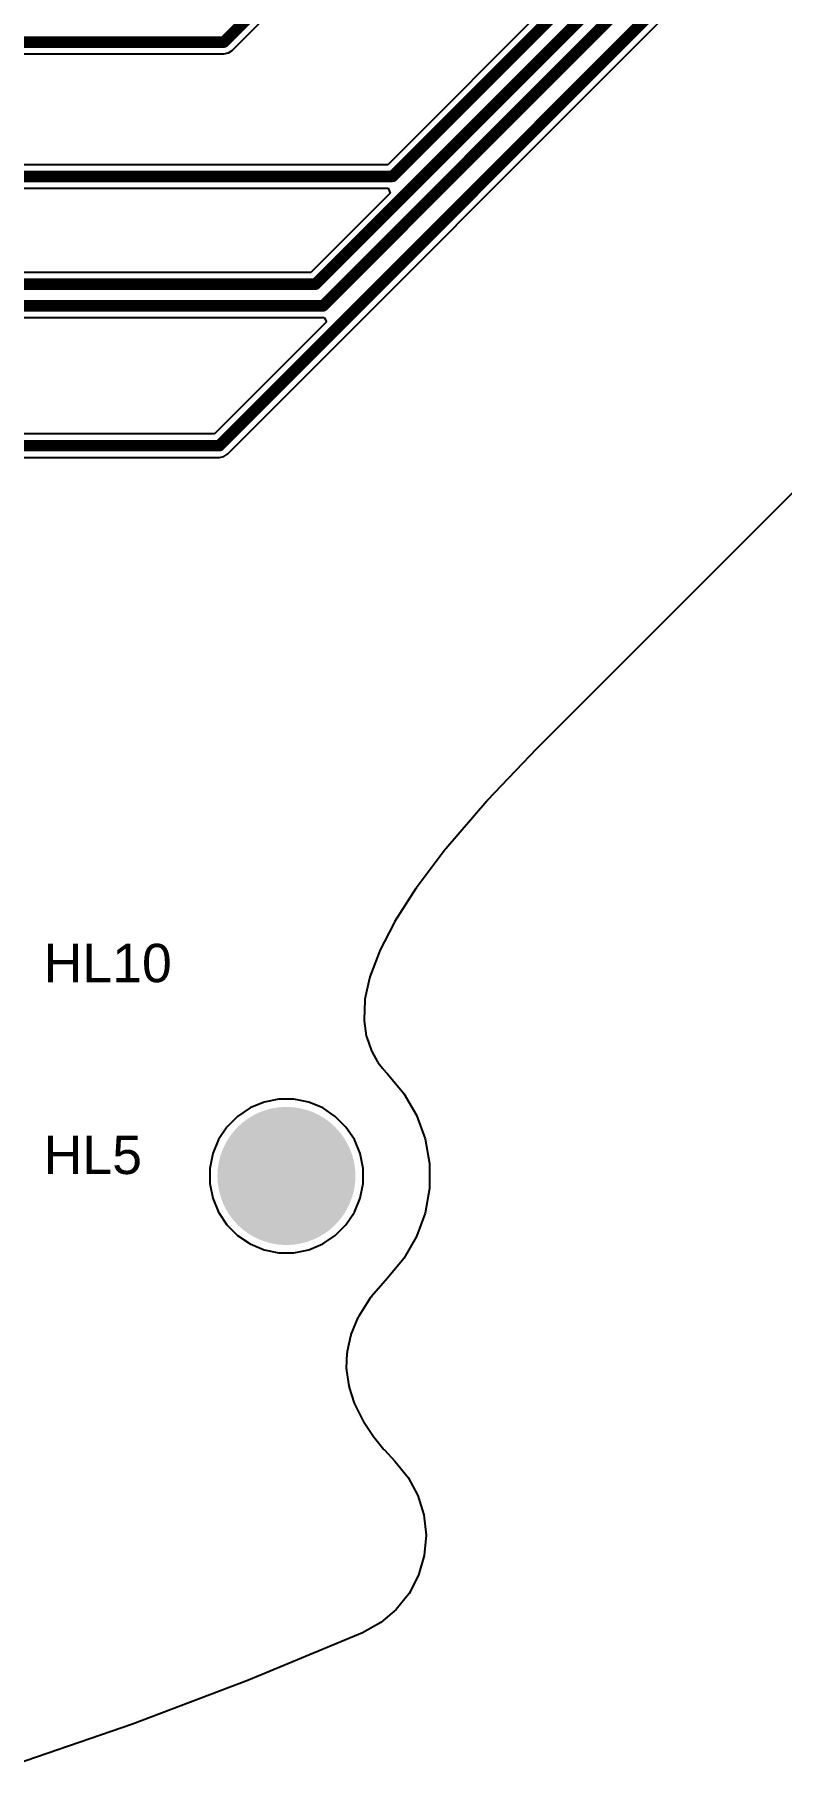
# Model space of a CAD drawing. Header units: millimetres. Extents: x 100 to 300, y 101 to 245.
# Drawn here: x 231.26 to 250.74, y 105.11 to 150.2 of the extents above; entities that cross this region are included whole.
import ezdxf

# ---------------------------------------------------------------- set-up
doc = ezdxf.new("R2010")
doc.units = ezdxf.units.MM
for name, color, linetype in [('BottomSolder', 6, 'Continuous'), ('MultiLayer', 9, 'Continuous'), ('PadHoleLayer', 156, 'Continuous'), ('TopLayer', 1, 'Continuous'), ('TopOverlay', 2, 'Continuous'), ('TopSolder', 216, 'Continuous')]:
    doc.layers.add(name, color=color, linetype=linetype)
doc.styles.add('Arial', font='', dxfattribs={"height": 0.2})
doc.styles.get('Arial').set_extended_font_data('Arial')

msp = doc.modelspace()

# ---------------------------------------------------------------- hatches: boundary and pattern name
at = {"layer": 'BottomSolder'}
h = msp.add_hatch(color=6, dxfattribs=at)
edge = h.paths.add_edge_path()
edge.add_arc((237.83, 120.45), 1.8, 0, 360)
at = {"layer": 'MultiLayer'}
h = msp.add_hatch(color=9, dxfattribs=at)
edge = h.paths.add_edge_path()
edge.add_arc((237.83, 120.45), 1.75, 0, 360)
at = {"layer": 'PadHoleLayer'}
h = msp.add_hatch(color=156, dxfattribs=at)
edge = h.paths.add_edge_path()
edge.add_arc((237.83, 120.45), 1.75, 0, 360)
at = {"layer": 'TopLayer'}
h = msp.add_hatch(color=1, dxfattribs=at)
edge = h.paths.add_edge_path()
edge.add_arc((237.83, 120.45), 1.75, 0, 360)
at = {"layer": 'TopSolder'}
h = msp.add_hatch(color=216, dxfattribs=at)
edge = h.paths.add_edge_path()
edge.add_arc((237.83, 120.45), 1.8, 0, 360)

# ---------------------------------------------------------------- linework, layer by layer
at = {"layer": 'TopLayer'}
for p, q in [((284.294, 190.627), (240.473, 146.806)), ((236.416, 149.784), (242.916, 156.284)), ((268.409, 155.632), (244.367, 131.591)), ((236.3, 139.268), (249.683, 152.65)), ((209.476, 149.694), (236.2, 149.694)), ((236.2, 149.694), (236.317, 149.717)), ((236.2, 149.694), (236.2, 149.694)), ((236.317, 149.717), (236.416, 149.784)), ((240.473, 146.806), (210.295, 146.806)), ((210.06, 146.194), (240.482, 146.194)), ((240.535, 146.067), (238.464, 143.997)), ((240.482, 146.194), (240.535, 146.067)), ((238.464, 143.997), (210.521, 143.997)), ((210.554, 142.819), (238.785, 142.819)), ((238.875, 142.708), (235.957, 139.79)), ((238.785, 142.819), (238.813, 142.825)), ((238.785, 142.819), (238.785, 142.819)), ((238.813, 142.825), (238.875, 142.708)), ((235.957, 139.79), (212.094, 139.79)), ((212.094, 139.178), (236.084, 139.178)), ((236.084, 139.178), (236.201, 139.201)), ((236.084, 139.178), (236.084, 139.178)), ((236.201, 139.201), (236.3, 139.268)), ((244.364, 131.587), (243.067, 130.232)), ((244.366, 131.588), (244.364, 131.587)), ((244.367, 131.591), (244.366, 131.588)), ((243.058, 130.222), (241.985, 128.975)), ((243.064, 130.227), (243.058, 130.222)), ((243.067, 130.232), (243.064, 130.227)), ((241.975, 128.962), (241.216, 127.954)), ((241.981, 128.967), (241.975, 128.962)), ((241.985, 128.975), (241.981, 128.967)), ((241.205, 127.938), (240.652, 127.071)), ((241.212, 127.945), (241.205, 127.938)), ((241.216, 127.954), (241.212, 127.945)), ((240.64, 127.05), (240.259, 126.305)), ((240.647, 127.059), (240.64, 127.05)), ((240.652, 127.071), (240.647, 127.059)), ((240.247, 126.277), (240.009, 125.638)), ((240.255, 126.29), (240.247, 126.277)), ((240.259, 126.305), (240.255, 126.29)), ((239.999, 125.604), (239.88, 125.055)), ((240.006, 125.62), (239.999, 125.604)), ((240.009, 125.638), (240.006, 125.62)), ((239.874, 125.012), (239.854, 124.54)), ((239.88, 125.033), (239.874, 125.012)), ((239.88, 125.055), (239.88, 125.033)), ((239.854, 124.54), (239.857, 124.516)), ((239.857, 124.516), (239.856, 124.491)), ((239.856, 124.491), (239.913, 124.102)), ((239.913, 124.102), (239.922, 124.079)), ((239.922, 124.079), (239.925, 124.055)), ((239.925, 124.055), (240.038, 123.734)), ((240.038, 123.734), (240.05, 123.714)), ((240.05, 123.714), (240.057, 123.692)), ((240.057, 123.692), (240.208, 123.427)), ((240.208, 123.427), (240.219, 123.414)), ((240.219, 123.414), (240.227, 123.399)), ((240.227, 123.399), (240.334, 123.258)), ((240.334, 123.258), (240.342, 123.25)), ((240.342, 123.25), (240.348, 123.24)), ((240.348, 123.24), (240.467, 123.111)), ((240.467, 123.111), (240.897, 122.598)), ((236.883, 122.223), (236.555, 122.004)), ((237.247, 122.374), (236.883, 122.223)), ((237.633, 122.45), (237.247, 122.374)), ((238.027, 122.45), (237.633, 122.45)), ((238.414, 122.374), (238.027, 122.45)), ((238.778, 122.223), (238.414, 122.374)), ((239.105, 122.004), (238.778, 122.223)), ((240.897, 122.598), (241.224, 122.033)), ((236.277, 121.725), (236.058, 121.398)), ((236.555, 122.004), (236.277, 121.725)), ((239.384, 121.725), (239.105, 122.004)), ((239.603, 121.398), (239.384, 121.725)), ((241.224, 122.033), (241.447, 121.42)), ((236.058, 121.398), (235.907, 121.034)), ((239.753, 121.034), (239.603, 121.398)), ((241.447, 121.42), (241.56, 120.777)), ((235.907, 121.034), (235.83, 120.647)), ((239.83, 120.647), (239.753, 121.034)), ((235.83, 120.647), (235.83, 120.253)), ((239.83, 120.253), (239.83, 120.647)), ((241.56, 120.777), (241.56, 120.124)), ((235.83, 120.253), (235.907, 119.867)), ((239.753, 119.867), (239.83, 120.253)), ((241.56, 120.124), (241.447, 119.481)), ((235.907, 119.867), (236.058, 119.503)), ((236.058, 119.503), (236.277, 119.176)), ((239.384, 119.176), (239.603, 119.503)), ((239.603, 119.503), (239.753, 119.867)), ((241.447, 119.481), (241.224, 118.868)), ((236.277, 119.176), (236.555, 118.897)), ((239.105, 118.897), (239.384, 119.176)), ((236.555, 118.897), (236.883, 118.678)), ((236.883, 118.678), (237.247, 118.527)), ((238.414, 118.527), (238.778, 118.678)), ((238.778, 118.678), (239.105, 118.897)), ((241.224, 118.868), (240.897, 118.303)), ((237.247, 118.527), (237.633, 118.45)), ((237.633, 118.45), (238.027, 118.45)), ((238.027, 118.45), (238.414, 118.527)), ((240.897, 118.303), (240.465, 117.788)), ((240.465, 117.788), (240.047, 117.312)), ((240.024, 117.281), (239.715, 116.798)), ((240.037, 117.295), (240.024, 117.281)), ((240.047, 117.312), (240.037, 117.295)), ((239.707, 116.777), (239.695, 116.758)), ((239.715, 116.798), (239.707, 116.777)), ((239.512, 116.319), (239.508, 116.296)), ((239.695, 116.758), (239.512, 116.319)), ((239.412, 115.876), (239.411, 115.853)), ((239.498, 116.275), (239.412, 115.876)), ((239.508, 116.296), (239.498, 116.275)), ((239.406, 115.83), (239.393, 115.428)), ((239.393, 115.428), (239.396, 115.405)), ((239.411, 115.853), (239.406, 115.83)), ((239.396, 115.405), (239.395, 115.382)), ((239.395, 115.382), (239.456, 114.976)), ((239.456, 114.976), (239.463, 114.956)), ((239.463, 114.956), (239.466, 114.934)), ((239.466, 114.934), (239.599, 114.526)), ((239.599, 114.526), (239.609, 114.509)), ((239.609, 114.509), (239.614, 114.491)), ((239.614, 114.491), (239.821, 114.079)), ((239.821, 114.079), (239.831, 114.066)), ((239.831, 114.066), (239.838, 114.05)), ((239.838, 114.05), (240.118, 113.635)), ((240.118, 113.635), (240.127, 113.627)), ((240.127, 113.627), (240.133, 113.616)), ((240.133, 113.616), (240.375, 113.322)), ((240.375, 113.322), (240.381, 113.317)), ((240.381, 113.317), (240.386, 113.309)), ((240.386, 113.309), (240.658, 113.02)), ((240.658, 113.02), (241.007, 112.595)), ((241.007, 112.595), (241.26, 112.126)), ((241.26, 112.126), (241.417, 111.617)), ((241.417, 111.617), (241.472, 111.087)), ((241.472, 111.087), (241.424, 110.556)), ((241.424, 110.556), (241.275, 110.044)), ((241.275, 110.044), (241.029, 109.571)), ((241.029, 109.571), (240.697, 109.155)), ((240.697, 109.155), (240.29, 108.81)), ((240.29, 108.81), (239.815, 108.546)), ((239.815, 108.546), (236.838, 107.307)), ((236.838, 107.307), (233.813, 106.161)), ((233.813, 106.161), (230.753, 105.114))]:
    msp.add_line(p, q, dxfattribs=at)
at = {"layer": 'TopLayer', "const_width": 0.3}
for points in [[(238.785, 143.125), (288.75, 193.09)], [(238.591, 143.691), (285.2, 190.3)], [(240.6, 146.5), (284.6, 190.5)], [(236.2, 150), (242.7, 156.5)], [(236.084, 139.484), (249.7, 153.1)], [(209.35, 150), (236.2, 150)], [(210.06, 146.5), (240.6, 146.5)], [(210.394, 143.691), (238.591, 143.691)], [(210.253, 143.125), (238.785, 143.125)], [(211.551, 139.484), (236.084, 139.484)]]:
    msp.add_lwpolyline(points, dxfattribs=at)
at = {"layer": 'TopLayer', "const_width": 0.15}
for points in [[(236.125, 150, 1), (236.275, 150, 1)], [(236.125, 150, 1), (236.275, 150, 1)], [(240.525, 146.5, 1), (240.675, 146.5, 1)], [(240.525, 146.5, 1), (240.675, 146.5, 1)], [(238.516, 143.691, 1), (238.666, 143.691, 1)], [(238.516, 143.691, 1), (238.666, 143.691, 1)], [(238.71, 143.125, 1), (238.86, 143.125, 1)], [(238.71, 143.125, 1), (238.86, 143.125, 1)], [(236.009, 139.484, 1), (236.159, 139.484, 1)], [(236.009, 139.484, 1), (236.159, 139.484, 1)]]:
    msp.add_lwpolyline(points, format="xyb", close=True, dxfattribs=at)

# ---------------------------------------------------------------- texts
at = {"layer": 'TopOverlay', "style": 'Arial'}
for s, p in [('HL10', (231.5, 125.5)), ('HL5', (231.5, 120.5))]:
    msp.add_text(s, height=1, dxfattribs=at).set_placement(p)

doc.saveas('drawing.dxf')
